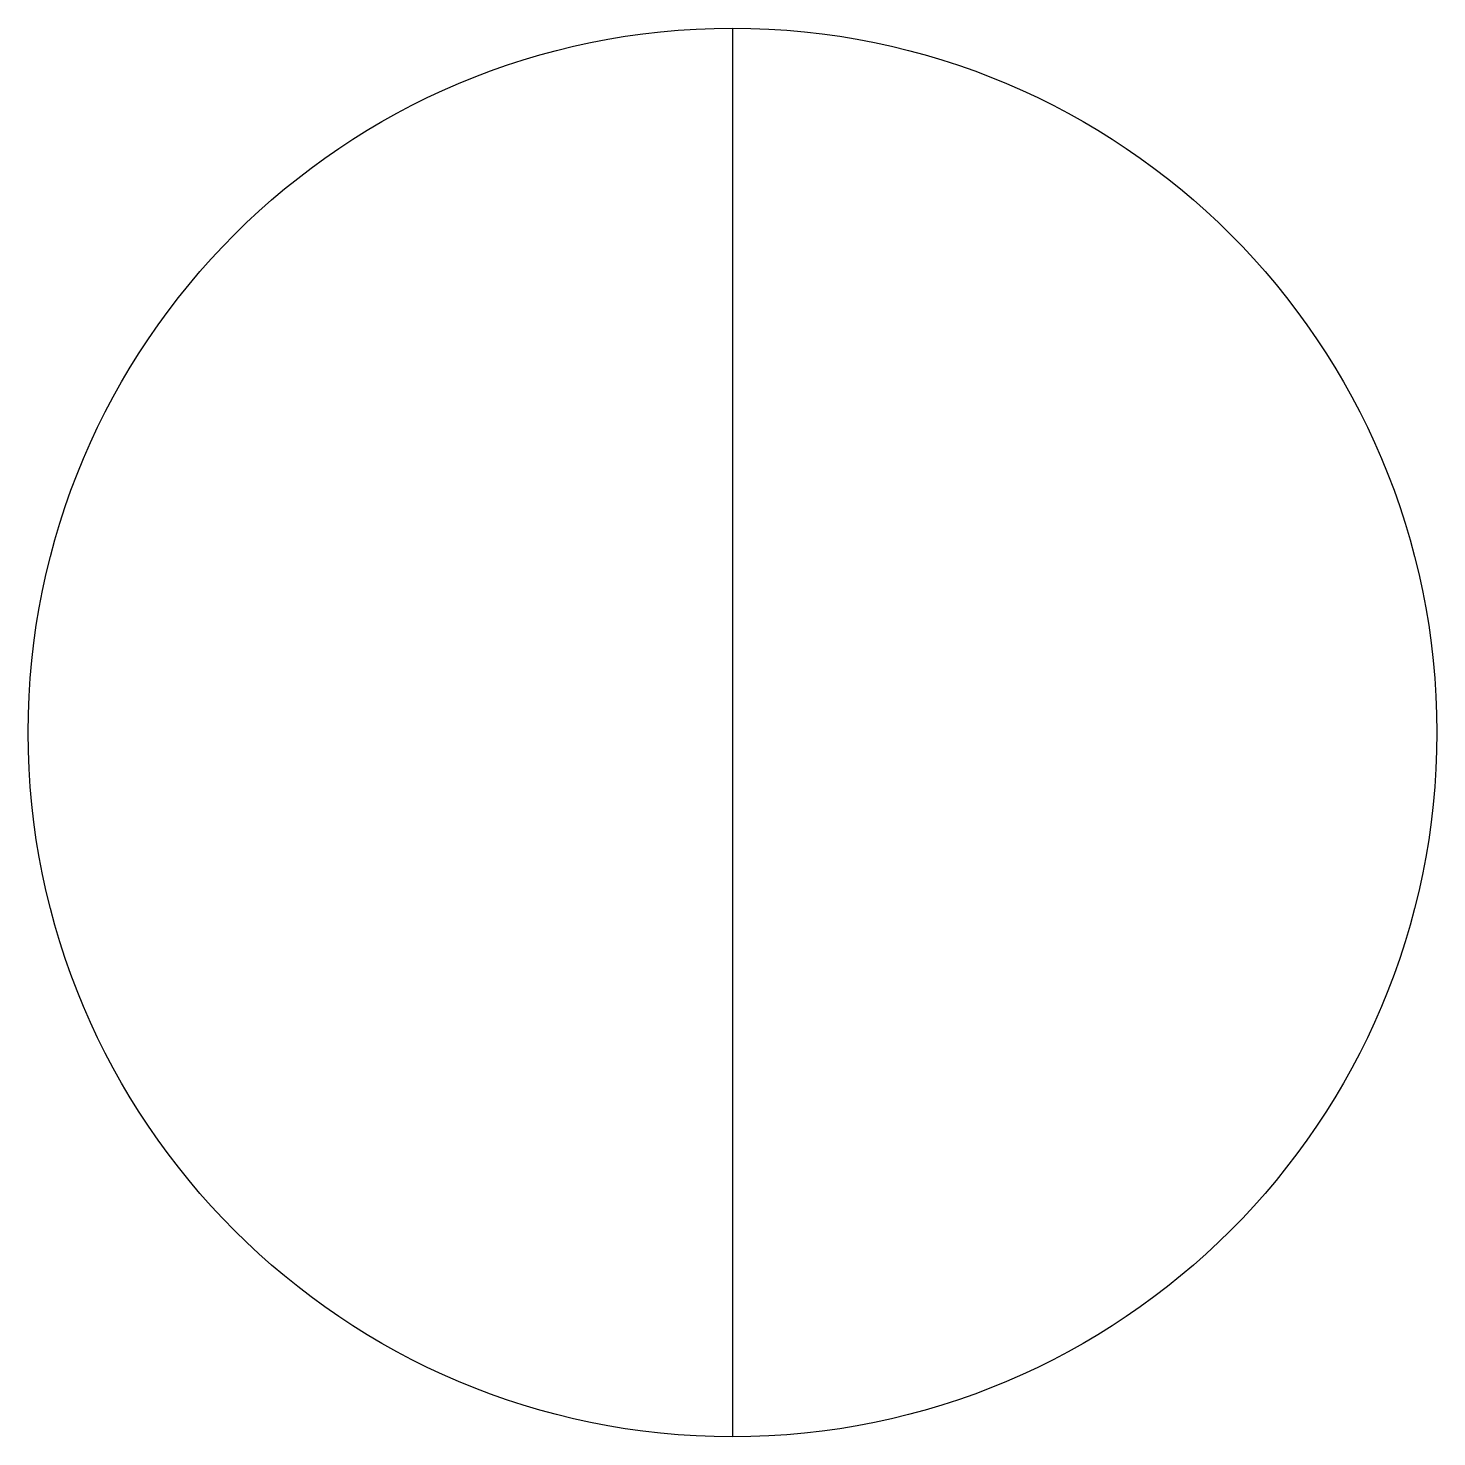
# Model space of a CAD drawing. Header units: millimetres. Extents: x -6891.715 to -6891.415, y -626.964 to -626.664.
import ezdxf

# ---------------------------------------------------------------- set-up
doc = ezdxf.new("R2010")
doc.units = ezdxf.units.MM
doc.layers.add('Inc_símbolos', color=2, linetype='Continuous')

msp = doc.modelspace()

# ---------------------------------------------------------------- linework, layer by layer
at = {"layer": 'Inc_símbolos'}
msp.add_line((-6891.56497, -626.66431), (-6891.56497, -626.96431), dxfattribs=at)
at = {"layer": 'Inc_símbolos', "color": 3}
msp.add_circle((-6891.56497, -626.81431), 0.15, dxfattribs=at)

doc.saveas('drawing.dxf')
